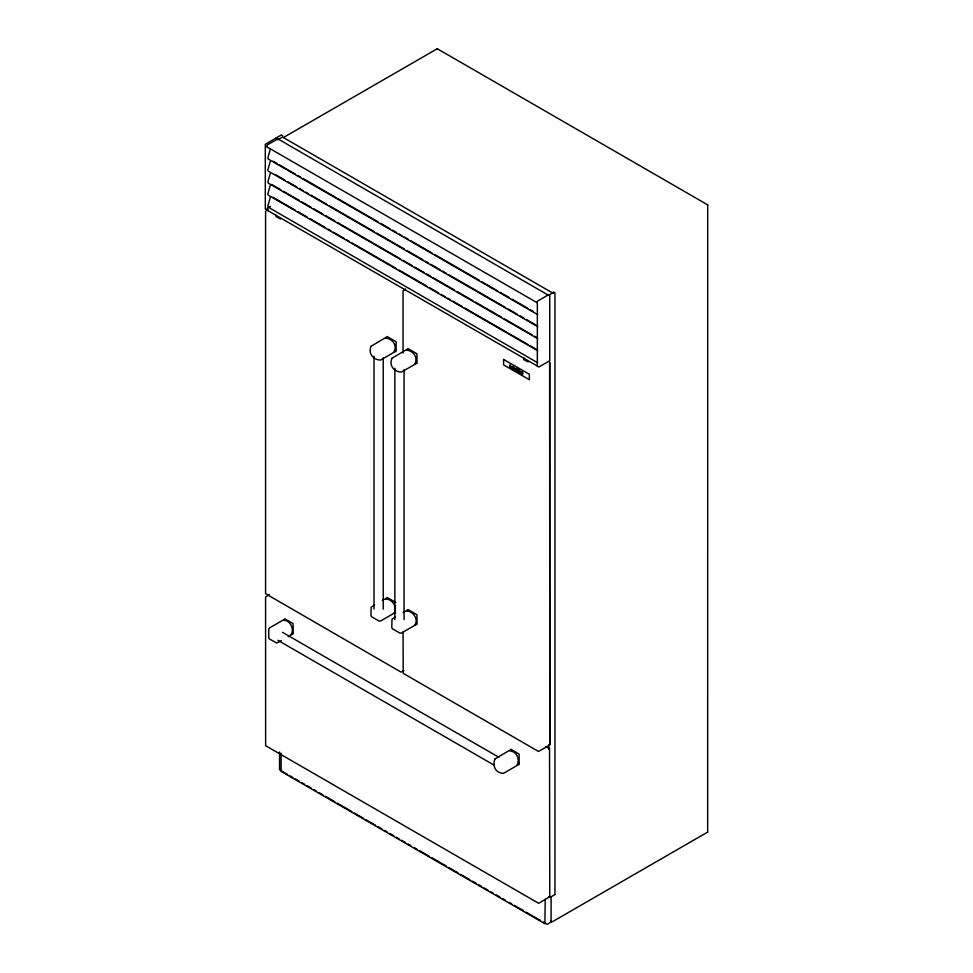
<?xml version="1.0" encoding="UTF-8"?>
<svg xmlns="http://www.w3.org/2000/svg" width="973" height="973" viewBox="0 0 973 973"><rect width="100%" height="100%" fill="white"/><g stroke="black" fill="none" stroke-linecap="round" stroke-linejoin="round"><path stroke-width="1.46" d="M549.781 744.819L549.636 362.297M549.733 295.999L548.127 295.001L537.351 301.253L537.327 366.103L538.847 367.052L549.733 360.691L549.733 295.926M543.165 922.027L547.312 924.326L551.107 921.978M553.613 292.204L554.951 292.909L554.951 894.406M707.699 204.865L437.254 48.723M552.092 921.905L707.699 832.061M512.503 367.94C511.263 369.01 510.74 363.622 511.397 367.806M270.251 149.319L267.843 157.93L268.28 159.073L537.692 314.62M270.251 161.348L267.843 169.971L268.28 171.114L537.692 326.66M270.251 173.389L267.843 182L268.28 183.155L537.692 338.689M270.251 185.429L267.855 193.943L268.28 195.184L537.692 350.73M270.251 197.47L267.843 206.081L268.28 207.225L537.692 362.771M267.076 146.972L267.016 145.086L277.901 138.884L548.115 295.05M267.076 210.168L267.016 208.502L270.567 206.446M548.638 295.245L553.746 292.155M551.083 922.124L551.107 896.911M707.663 832.268L707.699 204.768M277.463 139.796L282.462 137.011L553.236 293.335M283.471 137.509L437.449 48.65M268.22 209.633L265.58 211.323L265.58 593.712L401.034 672.088L403.819 670.64M280.565 218.974L276.064 216.614L275.955 215.106M405.692 289.005L403.053 290.696L403.053 353.017M537.364 302.858L267.016 146.935M523.729 357.809L523.644 359.548L528.144 361.92M537.364 366.055L267.016 210.132M269.302 594.649L265.58 596.972L265.629 745.683L538.653 903.309L549.781 896.765L549.538 747.884M281.319 640.66L276.806 643.007L269.472 639.018L268.755 637.777L268.755 629.203L269.472 627.962L282.644 620.36C291.365 618.889 296.351 633.569 288.166 636.707M374.702 604.878L371.139 607.188L370.932 615.532L371.637 616.76L379.069 621.054L380.504 621.054L393.676 613.452C399.307 606.641 389.091 594.977 382.28 600.499M395.622 612.905L394.406 612.954M395.549 616.918L391.997 619.217L391.778 627.561L392.496 628.801L399.927 633.095L401.35 633.095L414.522 625.493C420.154 618.682 409.937 607.018 403.126 612.54M548.468 748.067L545.719 746.559M554.865 894.613L549.927 897.471L548.638 896.729M551.156 921.042L550.475 921.042M271.564 184.469L280.905 189.832M266.748 209.986L265.301 209.049L265.301 144.284L281.331 134.943L282.608 135.746M394.406 351.983L396.181 351.229L396.084 341.803L387.157 336.524L385.612 337.692M415.252 364.024L417.04 363.27L416.943 353.831L408.003 348.565L406.459 349.733M272.963 161.177L276.952 163.476M279.531 164.972L295.354 174.106M297.933 175.59L300.608 177.135M303.187 178.618L378.156 221.905M380.723 223.389L389.978 228.728M392.557 230.224L396.546 232.523M399.125 234.007L401.813 235.563M404.379 237.047L408.38 239.358M410.959 240.842L432.036 253.016M434.615 254.5L479.348 280.333M481.927 281.817L497.738 290.951M500.317 292.435L509.572 297.774M512.151 299.27L527.974 308.405M530.553 309.888L533.228 311.433M275.59 174.726L284.846 180.066M287.424 181.562L296.668 186.901M299.246 188.385L303.248 190.696M305.814 192.18L308.502 193.724M311.08 195.208L326.892 204.354M329.47 205.838L374.204 231.671M376.782 233.155L404.44 249.112M407.018 250.608L422.829 259.742M425.408 261.226L428.096 262.771M430.662 264.255L439.918 269.606M442.496 271.09L446.485 273.401M449.064 274.885L505.632 307.541M508.21 309.025L517.454 314.364M520.032 315.86L524.033 318.159M526.6 319.643L535.855 324.994M283.471 191.316L299.295 200.45M301.873 201.934L311.129 207.285M313.707 208.769L322.951 214.109M325.529 215.592L334.785 220.944M337.363 222.428L400.487 258.879M403.065 260.363L412.321 265.702M414.899 267.198L424.143 272.537M426.721 274.021L430.723 276.332M433.301 277.816L454.379 289.99M456.957 291.474L472.769 300.608M475.347 302.092L501.691 317.307M504.257 318.791L531.915 334.748M534.493 336.232L537.169 337.789M272.963 197.288L295.354 210.217M297.933 211.7L307.188 217.04M309.767 218.536L325.578 227.67M328.156 229.154L330.844 230.698M333.423 232.182L343.98 238.288M346.558 239.772L349.234 241.328M351.812 242.812L396.546 268.645M399.125 270.129L426.782 286.086M429.348 287.57L438.604 292.922M441.183 294.405L445.172 296.716M447.75 298.2L450.438 299.745M453.004 301.229L462.26 306.58M464.839 308.064L527.974 344.515M530.553 345.999L537.169 349.83M520.701 373.352C519.436 370.239 519.083 374.179 519.229 370.299L520.02 371.917A1.654 0.961 60 0 1 520.3 372.44M395.865 602.518L387.157 597.495L385.612 598.663M415.252 624.994L417.04 624.24L416.943 614.802L408.003 609.536L406.459 610.691M291.426 634.737L293.201 633.982L293.104 623.608L284.98 618.804L283.447 619.971M517.429 765.216L519.205 764.474L519.108 754.087L510.983 749.295L509.451 750.451M282.474 632.328L498.906 757.286M277.864 640.307L494.308 765.265M287.57 774.459L279.555 769.74L279.555 751.983M290.124 775.943L292.812 777.488M295.366 778.959L299.368 781.27M301.922 782.754L304.61 784.299M307.176 785.783L311.165 788.081M313.732 789.565L316.407 791.11M318.974 792.594L322.963 794.892M325.529 796.376L334.761 801.703M337.327 803.187L351.8 811.543M354.367 813.027L363.61 818.366M366.164 819.838L375.408 825.177M377.962 826.649L381.963 828.96M384.517 830.431L387.205 831.988M389.772 833.46L393.761 835.771M396.327 837.254L399.003 838.799M401.569 840.283L405.559 842.582M408.125 844.065L410.801 845.61M414.68 847.848L417.356 849.393M419.922 850.876L429.154 856.204M431.72 857.687L446.206 866.043M448.76 867.527L458.003 872.854M460.57 874.338L469.801 879.677M472.367 881.149L476.356 883.46M478.923 884.931L481.599 886.488M484.165 887.96L488.154 890.271M490.72 891.755L493.396 893.299M495.962 894.771L499.952 897.082M502.518 898.565L505.206 900.11M509.074 902.348L511.762 903.893M514.316 905.376L523.559 910.704M526.113 912.188L540.599 920.543M281.088 753.187L281.112 771.419L544.892 923.718L545.208 899.271M514.036 367.672L513.245 366.845L513.245 369.047L514.279 369.558L514.291 367.685M511.603 367.709L511.847 368.268A1.788 1.034 60 0 0 512.212 368.451L512.528 366.432L512.528 367.709M520.664 373.291L520.591 373.121A5.911 3.418 60 0 1 520.409 372.683M549.781 362.674L549.745 745.087L538.507 751.448L403.199 673.34L403.053 632M548.638 744.771L548.638 749.392M404.075 369.728L404.075 619.655M394.856 368.22L394.856 619.655M383.228 357.699L383.228 609.134M374.009 356.179L374.009 609.134M277.719 138.944L276.296 138.008M520.056 371.382L519.497 370.725L520.044 371.431M514.279 369.01L513.525 368.232L514.279 369.01M509.743 365.301L510.57 367.003L509.755 366.857A1.241 0.718 60 0 0 510.29 367.38C510.302 365.97 510.91 364.753 509.743 365.301M521.187 372.416C522.233 376.15 523.316 371.029 521.187 372.416M371.139 346.218C367.77 353.454 373.34 359.852 380.504 360.095L393.676 352.494C397.993 345.768 392.241 337.899 384.809 338.081L371.139 346.218M391.997 358.259C388.616 365.483 394.187 371.881 401.35 372.124L414.522 364.522C418.84 357.809 413.087 349.939 405.656 350.11L391.997 358.259M503.6 359.463L503.613 364.924L529.361 379.701L529.361 374.252L503.6 359.463M494.977 758.976C492.058 765.86 495.731 773.365 503.528 773.328L516.687 765.727C520.555 759.378 516.614 750.463 508.636 750.84L494.977 758.976M516.918 369.254L515.702 370.47L517.429 371.467L516.213 370.482L517.429 369.254L515.775 368.305L516.918 369.254M521.637 371.698L521.504 371.674A1.374 0.791 60 0 0 521.492 373.741L522.355 374.24A1.374 0.791 60 0 0 522.343 372.173L521.637 371.698M518.828 370.068L517.745 369.448L517.745 371.65L518.852 372.294L518.025 369.886L518.828 370.068M515.471 369.472L514.79 369.083L515.471 369.472"/></g></svg>
